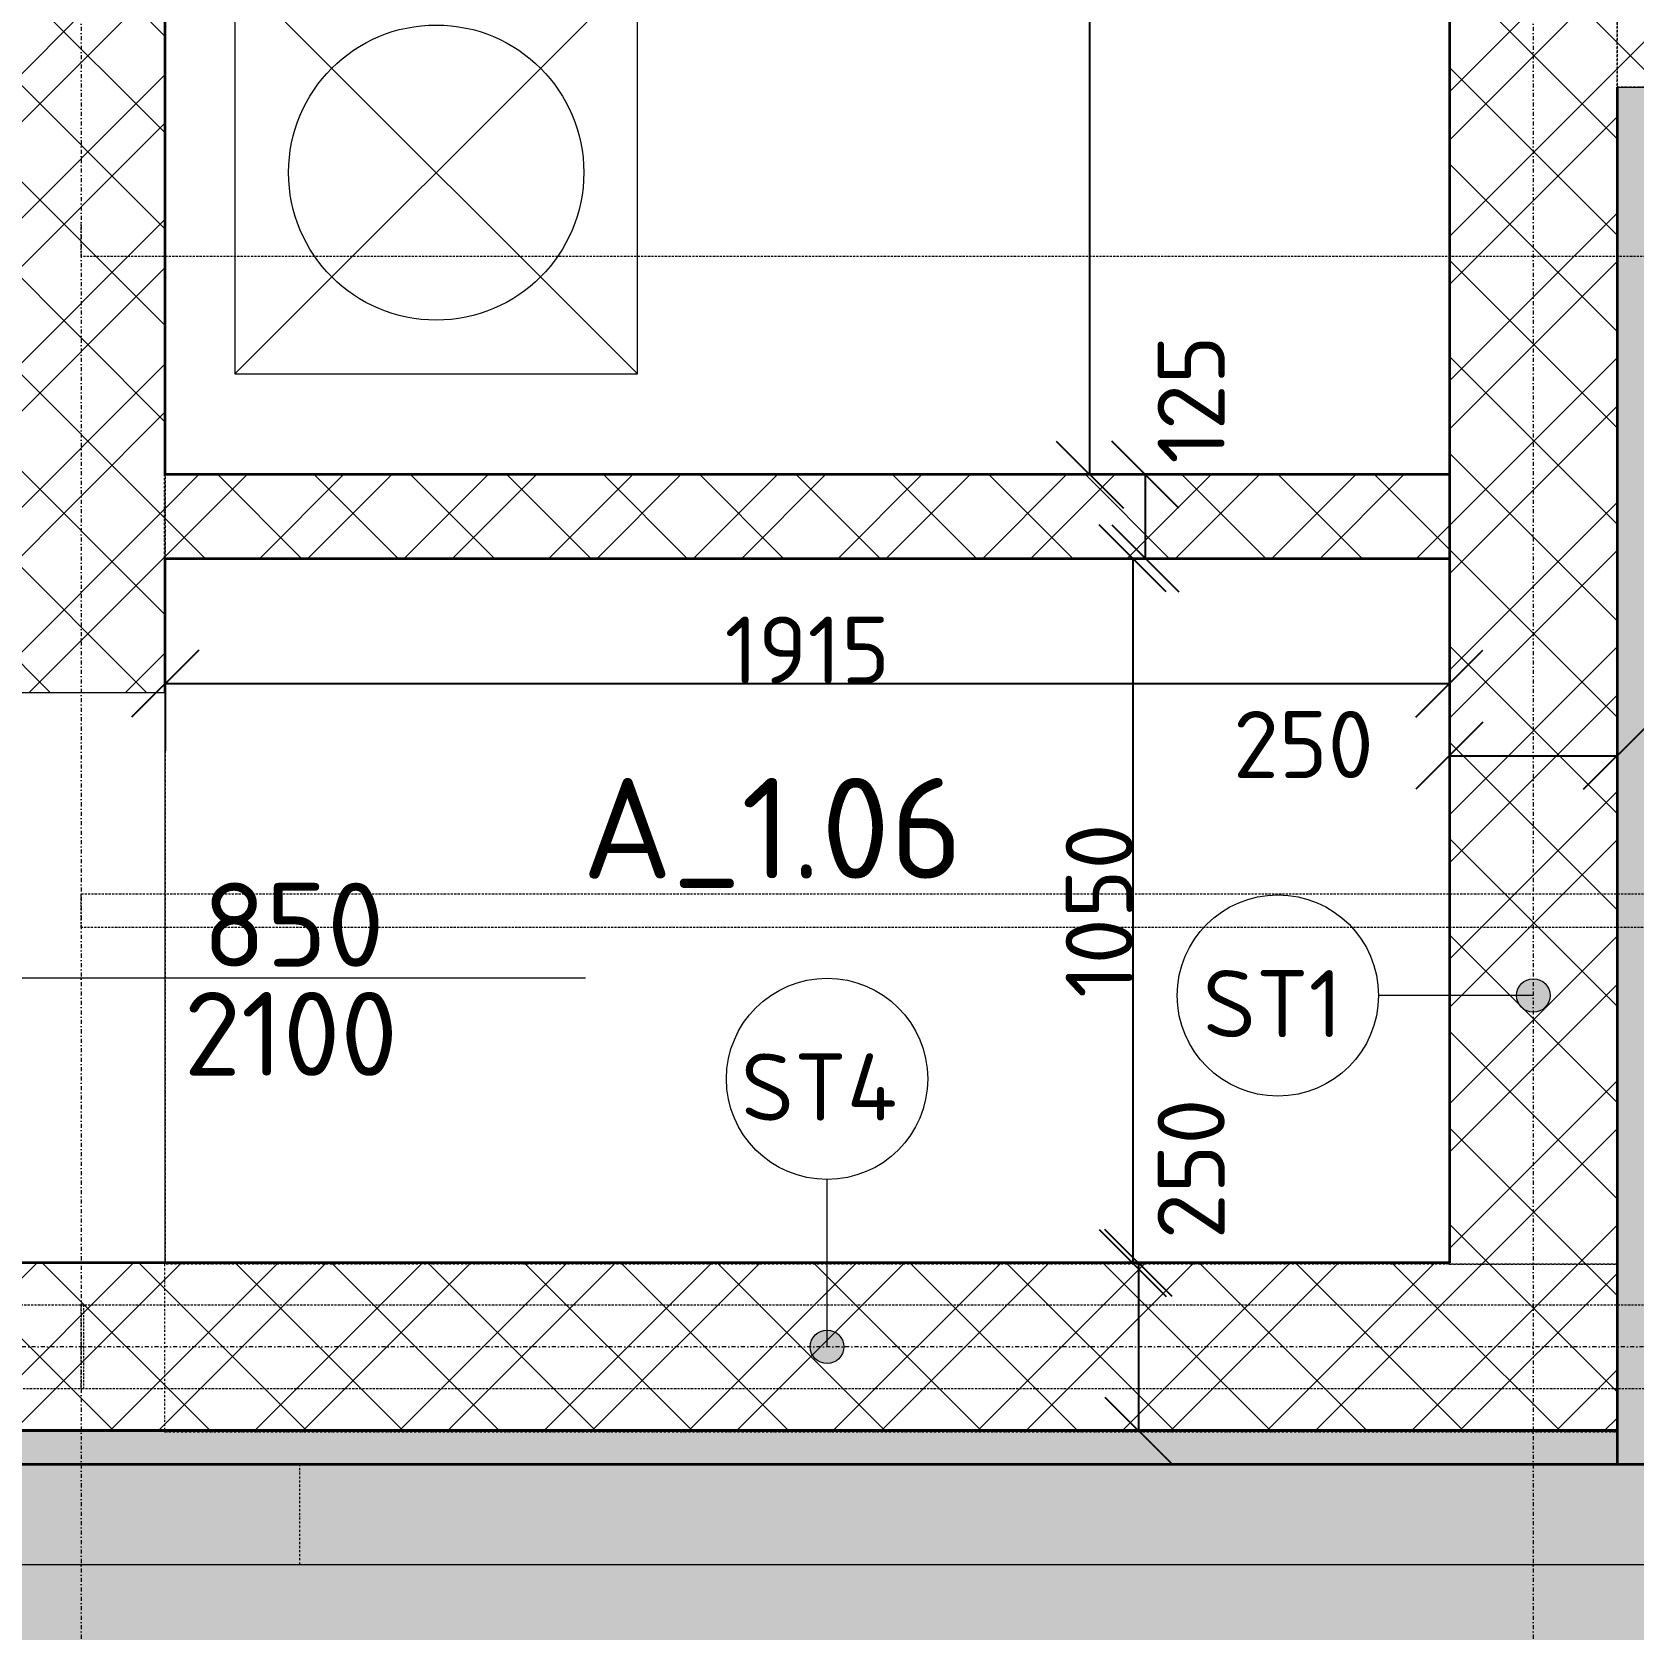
# Model space of a CAD drawing. Extents: x 43000 to 200282, y 3579 to 63943.
# Drawn here: x 54107 to 56494, y 10432 to 12814 of the extents above; entities that cross this region are included whole.
import ezdxf

# ---------------------------------------------------------------- set-up
doc = ezdxf.new("R2010")
doc.units = 0
doc.header["$MEASUREMENT"] = 0
for name, pattern in [('Bodkočiarkovaná 3mm', [5, 3, -1, 0, -1]), ('Bodkočiarkovaná 6mm', [14, 6, -4, 0, -4]), ('Nad rovinou rezu _viditeľná hrana_', [6, 3, -1.5, 0, -1.5])]:
    doc.linetypes.add(name, pattern=pattern)
doc.layers.get('Defpoints').update_dxf_attribs({"color": 242, "linetype": 'CONTINUOUS'})
for name, color, linetype, lineweight in [('0-1', 7, 'CONTINUOUS', 5), ('_Thin Lines_', 7, 'CONTINUOUS', 18), ('Common Edges', 7, 'CONTINUOUS', 18), ('Dimensions', 7, 'CONTINUOUS', 9), ('Door Tags', 7, 'CONTINUOUS', 9), ('Grids-1', 7, 'Bodkočiarkovaná 6mm', 9), ('Medium Lines', 7, 'CONTINUOUS', 18), ('Room Tags', 7, 'CONTINUOUS', 9), ('Wall Tags', 7, 'CONTINUOUS', 9), ('Walls-2', 7, 'CONTINUOUS', 35), ('Walls-3', 7, 'CONTINUOUS', 35)]:
    doc.layers.add(name, color=color, linetype=linetype, lineweight=lineweight)
for name, color, linetype, lineweight, true_color in [('Cut Pattern-1', 7, 'CONTINUOUS', 9, 0x787878), ('Cut Pattern-2', 9, 'CONTINUOUS', 9, 0x808080), ('Detail Items-1', 7, 'CONTINUOUS', 9, 0xb7ccd2), ('Detail Items-2', 7, 'CONTINUOUS', 9, 0xc0c0c0), ('Floors-1', 7, 'Nad rovinou rezu _viditeľná hrana_', 9, 0x666666), ('Nad rovinou rezu-1', 7, 'Bodkočiarkovaná 3mm', 9, 0xc0c0c0), ('Plumbing Fixtures', 9, 'CONTINUOUS', 9, 0x808080), ('Roofs-1', 7, 'Nad rovinou rezu _viditeľná hrana_', 9, 0x666666), ('Walls-1', 7, 'Nad rovinou rezu _viditeľná hrana_', 9, 0x666666)]:
    doc.layers.add(name, color=color, linetype=linetype, lineweight=lineweight, true_color=true_color)
doc.layers.add('koty', color=7, linetype='CONTINUOUS')
doc.styles.add('ISOCPEUR_2', font='isocpeur.ttf', dxfattribs={"height": 100})
doc.styles.add('ISOCPEUR_4', font='isocpeur.ttf', dxfattribs={"height": 100})
doc.styles.add('ISOCPEUR_B_1', font='', dxfattribs={"height": 150})
doc.styles.get('ISOCPEUR_B_1').set_extended_font_data('ISOCPEUR', bold=True)
doc.dimstyles.new('CS_Priebežná_-_2_0_mm__stavbárska_čiarka_čERVENA', dxfattribs={"dimscale": 304.8, "dimtxt": 99.598118, "dimasz": 0.328084, "dimexe": 0.328084, "dimexo": 0.0625, "dimgap": 0, "dimtad": 1, "dimdec": 0, "dimrnd": 5, "dimzin": 0, "dimdsep": 46, "dimtxsty": 'ISOCPEUR_2', "dimblk1": 'OBLIQUE', "dimblk2": 'OBLIQUE', "dimsah": 1, "dimcen": 0.09, "dimazin": 0, "dimtfac": 1, "dimtdec": 4, "dimtix": 1, "dimtmove": 0, "dimatfit": 3, "dimfxl": 0.328084, "dimfxlon": 1, "dimtvp": 1, "dimtolj": 1, "dimtzin": 0, "dimarcsym": 2})
doc.dimstyles.new('CS_Priebežná_-_2_0_mm__stavbárska_čiarka_čERVENA_1', dxfattribs={"dimscale": 304.8, "dimtxt": 99.598118, "dimasz": 0.328084, "dimexe": 0.328084, "dimexo": 0.0625, "dimgap": 0, "dimtad": 1, "dimdec": 0, "dimrnd": 5, "dimzin": 0, "dimdsep": 46, "dimtxsty": 'ISOCPEUR_2', "dimblk1": 'OBLIQUE', "dimblk2": 'OBLIQUE', "dimsah": 1, "dimcen": 0.09, "dimazin": 0, "dimtfac": 1, "dimtdec": 4, "dimtix": 1, "dimtmove": 2, "dimatfit": 3, "dimfxl": 0.328084, "dimfxlon": 1, "dimtvp": 1, "dimtolj": 1, "dimtzin": 0, "dimarcsym": 2})
pattern_1 = [(45, (55662.63, 12599.48), (-107.763, 107.763), []), (45, (55734.47, 12599.48), (-107.763, 107.763), []), (135, (55662.63, 12599.48), (-71.842, -71.842), [])]

# ---------------------------------------------------------------- blocks, each defined once
blk = doc.blocks.new('VOJTEK_2026_STAT_v2_IFC_export_rvt-1-PODLAHA 1NP')
at = {"layer": 'Walls-1'}
for p, q in [((-1358.3, -770.3), (-1358.3, 3027.8)), ((556.7, 382.8), (556.7, -1622.2)), ((806.7, 382.8), (806.7, 132.8)), ((806.7, -1622.2), (806.7, 382.8)), ((806.7, 132.8), (1006.7, 132.8)), ((806.7, -1622.2), (-1358.3, -1622.2)), ((-1358.3, -1622.2), (-1358.3, -1872.2)), ((556.7, -1622.2), (806.7, -1622.2)), ((806.7, -1872.2), (806.7, -1622.2)), ((-1358.3, -1872.2), (806.7, -1872.2))]:
    blk.add_line(p, q, dxfattribs=at)
blk = doc.blocks.new('Door-Opening - 850 x 2100-6599967-PODLAHA 1NP')
at = {"layer": 'Detail Items-1'}
for p, q in [((416.8, 125), (-433.2, 125)), ((-433.2, -125), (416.8, -125))]:
    blk.add_line(p, q, dxfattribs=at)
at = {"layer": 'Medium Lines'}
for p, q in [((-433.2, 125), (-433.2, -125)), ((416.8, -125), (416.8, 125))]:
    blk.add_line(p, q, dxfattribs=at)
blk = doc.blocks.new('CS_Nosnik obdlznikovy1 - 125x125-6510460-PODLAHA 1NP')
at = {"layer": 'Nad rovinou rezu-1'}
for p, q in [((-875, 62.5), (7138.5, 62.5)), ((7138.5, 62.5), (7138.5, -62.5)), ((7138.5, -62.5), (-875, -62.5))]:
    blk.add_line(p, q, dxfattribs=at)
blk = doc.blocks.new('CS_Pracka - CS_Pracka-6355538-PODLAHA 1NP')
at = {"layer": 'Plumbing Fixtures'}
for p, q in [((600, 600), (0, 0)), ((0, 600), (600, 0)), ((600, 600), (0, 600)), ((0, 600), (0, 0)), ((600, 0), (600, 600)), ((0, 0), (600, 0))]:
    blk.add_line(p, q, dxfattribs=at)
blk.add_circle((300, 300), 220, dxfattribs=at)
blk = doc.blocks.new('CS_Nosnik obdlznikovy1 - 125x125-6405931-PODLAHA 1NP')
at = {"layer": 'Nad rovinou rezu-1'}
for p, q in [((-3900.3, 62.5), (3962.8, 62.5)), ((-3900.3, -62.5), (-3900.3, 62.5)), ((3962.8, -62.5), (-3900.3, -62.5))]:
    blk.add_line(p, q, dxfattribs=at)
blk = doc.blocks.new('CS_Nosnik obdlznikovy1 - 200 x 50-V8-PODLAHA 1NP')
at = {"layer": 'Nad rovinou rezu-1'}
for p, q in [((-3900, -25), (-3900, 25)), ((1155, -25), (-3900, -25))]:
    blk.add_line(p, q, dxfattribs=at)
blk = doc.blocks.new('CS_Nosnik obdlznikovy1 - 200 x 50-6574210-PODLAHA 1NP')
at = {"layer": 'Nad rovinou rezu-1'}
for p, q in [((-3900, 25), (3900, 25)), ((-3900, -25), (-3900, 25)), ((3900, -25), (-3900, -25))]:
    blk.add_line(p, q, dxfattribs=at)
blk = doc.blocks.new('Popis dveri - variabilné - 700-6628186-PODLAHA 1NP')
at = {"layer": 'Door Tags'}
for p, q in [((0, -15.5), (0, 2.5)), ((0, -20.5), (0, -15.5))]:
    blk.add_line(p, q, dxfattribs=at)
blk.add_circle((0, -18), 2.5, dxfattribs=at)
blk = doc.blocks.new('_Oblique')
at = {"layer": 'koty', "color": 0, "lineweight": -2}
blk.add_line((-0.5, -0.5), (0.5, 0.5), dxfattribs=at)
blk = doc.blocks.new('*D445')
at = {"layer": 'Defpoints', "color": 0, "transparency": 16777216}
for p in [(55847.3, 14379.6), (55683.3, 12154.5), (55847.3, 12154.5)]:
    blk.add_point(p, dxfattribs=at)
at = {"layer": 'Dimensions', "color": 0, "lineweight": -2, "transparency": 16777216}
for p, q in [((55828.2, 14379.6), (55583.3, 14379.6)), ((55683.3, 14379.6), (55683.3, 13304.8)), ((55683.3, 12154.5), (55683.3, 13044.8)), ((55828.2, 12154.5), (55583.3, 12154.5))]:
    blk.add_line(p, q, dxfattribs=at)
at = {"layer": 'Dimensions', "color": 0, "lineweight": -2, "transparency": 16777216, "xscale": 100, "yscale": 100, "zscale": 100}
for p, rotation in [((55683.3, 14379.6), 90), ((55683.3, 12154.5), 270)]:
    blk.add_blockref('_Oblique', p, dxfattribs=dict(at, rotation=rotation))
at = {"layer": 'Dimensions', "color": 0, "transparency": 16777216, "insert": (55616.6, 13004.7), "char_height": 100, "width": 340.166, "attachment_point": 1, "rotation": 90, "line_spacing_factor": 1.149209, "style": 'ISOCPEUR_2'}
blk.add_mtext('\\A1;2225', dxfattribs=at)
blk = doc.blocks.new('*D446')
at = {"layer": 'Defpoints', "color": 0, "transparency": 16777216}
for p in [(55847.3, 12154.5), (55765.9, 12029.5), (55847.3, 12029.5)]:
    blk.add_point(p, dxfattribs=at)
at = {"layer": 'Dimensions', "color": 0, "lineweight": -2, "transparency": 16777216}
for p, q in [((55828.2, 12154.5), (55665.9, 12154.5)), ((55765.9, 12154.5), (55765.9, 12029.5)), ((55828.2, 12029.5), (55665.9, 12029.5))]:
    blk.add_line(p, q, dxfattribs=at)
at = {"layer": 'Dimensions', "color": 0, "lineweight": -2, "transparency": 16777216, "xscale": 100, "yscale": 100, "zscale": 100}
for p, rotation in [((55765.9, 12154.5), 90), ((55765.9, 12029.5), 270)]:
    blk.add_blockref('_Oblique', p, dxfattribs=dict(at, rotation=rotation))
at = {"layer": 'Dimensions', "color": 0, "transparency": 16777216, "insert": (55784.3, 12170.8), "char_height": 100, "width": 229.842, "attachment_point": 1, "rotation": 90, "line_spacing_factor": 1.149209, "style": 'ISOCPEUR_2'}
blk.add_mtext('\\A1;125', dxfattribs=at)
blk = doc.blocks.new('*D447')
at = {"layer": 'Defpoints', "color": 0, "transparency": 16777216}
for p in [(55847.3, 12029.5), (55747.3, 10979.2), (55847.3, 10979.2)]:
    blk.add_point(p, dxfattribs=at)
at = {"layer": 'Dimensions', "color": 0, "lineweight": -2, "transparency": 16777216}
for p, q in [((55828.2, 12029.5), (55647.3, 12029.5)), ((55747.3, 12029.5), (55747.3, 10979.2)), ((55828.2, 10979.2), (55647.3, 10979.2))]:
    blk.add_line(p, q, dxfattribs=at)
at = {"layer": 'Dimensions', "color": 0, "lineweight": -2, "transparency": 16777216, "xscale": 100, "yscale": 100, "zscale": 100}
for p, rotation in [((55747.3, 12029.5), 90), ((55747.3, 10979.2), 270)]:
    blk.add_blockref('_Oblique', p, dxfattribs=dict(at, rotation=rotation))
at = {"layer": 'Dimensions', "color": 0, "transparency": 16777216, "insert": (55697.3, 11504.3), "char_height": 100, "width": 314.883, "attachment_point": 5, "rotation": 90, "style": 'ISOCPEUR_2'}
blk.add_mtext('\\A1;1050', dxfattribs=at)
blk = doc.blocks.new('*D448')
at = {"layer": 'Defpoints', "color": 0, "transparency": 16777216}
for p in [(55847.3, 10979.2), (55755.9, 10729.2), (55847.3, 10729.2)]:
    blk.add_point(p, dxfattribs=at)
at = {"layer": 'Dimensions', "color": 0, "lineweight": -2, "transparency": 16777216}
for p, q in [((55828.2, 10979.2), (55655.9, 10979.2)), ((55755.9, 10979.2), (55755.9, 10729.2)), ((55828.2, 10729.2), (55655.9, 10729.2))]:
    blk.add_line(p, q, dxfattribs=at)
at = {"layer": 'Dimensions', "color": 0, "lineweight": -2, "transparency": 16777216, "xscale": 100, "yscale": 100, "zscale": 100}
for p, rotation in [((55755.9, 10979.2), 90), ((55755.9, 10729.2), 270)]:
    blk.add_blockref('_Oblique', p, dxfattribs=dict(at, rotation=rotation))
at = {"layer": 'Dimensions', "color": 0, "transparency": 16777216, "insert": (55784.3, 11014.6), "char_height": 100, "width": 255.124, "attachment_point": 1, "rotation": 90, "line_spacing_factor": 1.149209, "style": 'ISOCPEUR_2'}
blk.add_mtext('\\A1;250', dxfattribs=at)
blk = doc.blocks.new('*D483')
at = {"layer": 'Defpoints', "color": 0, "transparency": 16777216}
for p in [(54305.2, 11942.9), (56219.3, 11942.9), (56219.3, 11842.9)]:
    blk.add_point(p, dxfattribs=at)
at = {"layer": 'Dimensions', "color": 0, "lineweight": -2, "transparency": 16777216}
for p, q in [((54305.2, 11923.8), (54305.2, 11742.9)), ((56219.3, 11923.8), (56219.3, 11742.9)), ((54305.2, 11842.9), (56219.3, 11842.9))]:
    blk.add_line(p, q, dxfattribs=at)
at = {"layer": 'Dimensions', "color": 0, "lineweight": -2, "transparency": 16777216, "xscale": 100, "yscale": 100, "zscale": 100, "rotation": 180}
blk.add_blockref('_Oblique', (54305.2, 11842.9), dxfattribs=at)
at = {"layer": 'Dimensions', "color": 0, "lineweight": -2, "transparency": 16777216, "xscale": 100, "yscale": 100, "zscale": 100}
blk.add_blockref('_Oblique', (56219.3, 11842.9), dxfattribs=at)
at = {"layer": 'Dimensions', "color": 0, "transparency": 16777216, "insert": (55262.3, 11892.9), "char_height": 100, "width": 289.601, "attachment_point": 5, "style": 'ISOCPEUR_2'}
blk.add_mtext('\\A1;1915', dxfattribs=at)
blk = doc.blocks.new('*D484')
at = {"layer": 'Defpoints', "color": 0, "transparency": 16777216}
for p in [(56219.3, 11942.9), (56469.3, 11942.9), (56469.3, 11735.4)]:
    blk.add_point(p, dxfattribs=at)
at = {"layer": 'Dimensions', "color": 0, "lineweight": -2, "transparency": 16777216}
for p, q in [((56219.3, 11923.8), (56219.3, 11635.4)), ((56469.3, 11923.8), (56469.3, 11635.4)), ((56219.3, 11735.4), (56469.3, 11735.4))]:
    blk.add_line(p, q, dxfattribs=at)
at = {"layer": 'Dimensions', "color": 0, "lineweight": -2, "transparency": 16777216, "xscale": 100, "yscale": 100, "zscale": 100, "rotation": 180}
blk.add_blockref('_Oblique', (56219.3, 11735.4), dxfattribs=at)
at = {"layer": 'Dimensions', "color": 0, "lineweight": -2, "transparency": 16777216, "xscale": 100, "yscale": 100, "zscale": 100}
blk.add_blockref('_Oblique', (56469.3, 11735.4), dxfattribs=at)
at = {"layer": 'Dimensions', "color": 0, "transparency": 16777216, "insert": (55896.8, 11802.1), "char_height": 100, "width": 255.124, "attachment_point": 1, "line_spacing_factor": 1.149209, "style": 'ISOCPEUR_2'}
blk.add_mtext('\\A1;250', dxfattribs=at)
blk = doc.blocks.new('Kota obkladu - _Výška obkladu_ _Odsadenie od podlahy_-6606007-PODLAHA 1NP')
at = {"layer": 'Wall Tags'}
blk.add_circle((0, 0), 3, dxfattribs=at)

msp = doc.modelspace()

# ---------------------------------------------------------------- hatches: boundary and pattern name
at = {"layer": 'Cut Pattern-1'}
h = msp.add_hatch(dxfattribs=at)
h.set_pattern_fill('FP_1', color=256, style=0, pattern_type=2)
h.set_pattern_definition(pattern_1)
h.paths.add_polyline_path([(54305.2, 11829.2), (54305.2, 15627.4), (54055.2, 15627.4), (54055.2, 11829.2)])
h = msp.add_hatch(dxfattribs=at)
h.set_pattern_fill('FP_1', color=256, style=0, pattern_type=2)
h.set_pattern_definition(pattern_1)
h.paths.add_polyline_path([(56219.3, 12732.2), (56669, 12732.2), (56669, 12982.2), (56219.3, 12982.2), (56219.3, 12957.5)])
h.paths.add_polyline_path([(61855.2, 12732.2), (61855.2, 12982.2), (61234, 12982.2), (61234, 12732.2), (61488.1, 12732.2)])
h.paths.add_polyline_path([(57819, 12732.2), (59234, 12732.2), (59234, 12982.2), (57819, 12982.2)])
h = msp.add_hatch(dxfattribs=at)
h.set_pattern_fill('FP_1', color=256, style=0, pattern_type=2)
h.set_pattern_definition(pattern_1)
h.paths.add_polyline_path([(56469.3, 10729.2), (56469.3, 12732.2), (56219.3, 12732.2), (56219.3, 10729.2)])
h = msp.add_hatch(dxfattribs=at)
h.set_pattern_fill('FP_1', color=256, style=0, pattern_type=2)
h.set_pattern_definition(pattern_1)
h.paths.add_polyline_path([(56217.6, 12029.5), (56219.3, 12029.5), (56219.3, 12154.5), (54305.2, 12154.5), (54305.2, 12029.5), (54711.7, 12029.5)])
h = msp.add_hatch(dxfattribs=at)
h.set_pattern_fill('FP_1', color=256, style=0, pattern_type=2)
h.set_pattern_definition(pattern_1)
h.paths.add_polyline_path([(46619.8, 10729.2), (49839.3, 10729.2), (49839.3, 10977.2), (50239.3, 10977.2), (50239.3, 10729.2), (51459.9, 10729.2), (51459.9, 10979.2), (46619.8, 10979.2), (46619.8, 10876.3)])
h.paths.add_polyline_path([(56217.6, 10729.2), (56219.3, 10729.2), (56219.3, 10979.2), (53459.9, 10979.2), (53459.9, 10729.2), (54711.7, 10729.2)])
at = {"layer": 'Cut Pattern-2'}
h = msp.add_hatch(dxfattribs=at)
h.set_pattern_fill('FP_3', color=256, angle=-18.43, style=0, pattern_type=2)
h.set_pattern_definition([(251.57, (56665.537, 11734.52), (0.00232, -30.48214), [2.012, -214.854, 24.079, 0]), (108.43, (56665.537, 11726.9), (-0.00232, -30.48214), [2.012, -214.854, 23.736, 0]), (198.43, (56665.537, 11734.52), (76.2062, 15.23465), [72.276, -168.669]), (161.57, (56665.537, 11726.9), (-76.2062, 15.23465), [72.276, -168.669])])
h.paths.add_polyline_path([(56669.3, 10729.2), (56669, 12732.2), (56469.3, 12732.2), (56469.3, 10729.2), (56594.1, 10729.2)])
h = msp.add_hatch(dxfattribs=at)
h.set_pattern_fill('FP_12', color=256, angle=-18.43, style=0, pattern_type=2)
h.set_pattern_definition([(161.57, (55291.09, 10532.986), (-30.48214, -0.002317), [2.012, -214.854, 24.079, 0]), (18.43, (55283.4705, 10532.986), (-30.48214, 0.002317), [2.012, -214.854, 23.736, 0]), (108.43, (55291.09, 10532.986), (15.23465, -76.2062), [72.276, -168.669]), (71.57, (55283.4705, 10532.986), (15.23465, 76.2062), [72.276, -168.669])])
h.paths.add_polyline_path([(56219.3, 10529.2), (56669.3, 10529.2), (56669.3, 10729.2), (53905.2, 10729.2), (53905.2, 10529.2), (56217.6, 10529.2)])
at = {"layer": 'Detail Items-2'}
h = msp.add_hatch(dxfattribs=at)
h.set_pattern_fill('FP_24', color=256, style=0, pattern_type=2)
h.set_pattern_definition([(0, (55662.63, 12599.5), (508, 508), [50.8, -76.2, 25.4, -76.2, -279.4]), (0, (55662.63, 12599.5), (508, 508), [-228.6, 25.4, -254]), (0, (55916.63, 12650.3), (508, 508), [25.4, -482.6]), (0, (55764.23, 12675.7), (508, 508), [25.4, -50.8, 25.4, -406.4]), (0, (56018.23, 12701.1), (508, 508), [50.8, -457.2]), (0, (56069.03, 12726.5), (508, 508), [25.4, -482.6]), (0, (55916.63, 12777.3), (508, 508), [50.8, -457.2]), (0, (55662.63, 12802.7), (508, 508), [25.4, -50.8, 25.4, -127, -279.4]), (0, (55662.63, 12802.7), (508, 508), [-228.6, 76.2, -203.2]), (0, (56018.23, 12853.5), (508, 508), [50.8, -457.2]), (0, (55713.43, 12878.9), (508, 508), [50.8, -25.4, 25.4, -203.2, -203.2]), (0, (55713.43, 12878.9), (508, 508), [-304.8, 25.4, -177.8]), (0, (55688.03, 12904.3), (508, 508), [25.4, -482.6]), (0, (55865.83, 12929.7), (508, 508), [25.4, -25.4, 25.4, -431.8]), (0, (55789.63, 12955.1), (508, 508), [25.4, -482.6]), (0, (56119.83, 12980.5), (508, 508), [25.4, -482.6]), (0, (55891.23, 13005.9), (508, 508), [25.4, -203.2, 25.4, -254]), (0, (55891.23, 13031.3), (508, 508), [50.8, -457.2]), (0, (55992.83, 13056.7), (508, 508), [50.8, -457.2]), (0, (55688.03, 13082.1), (508, 508), [25.4, -304.8, 50.8, -127]), (90, (55662.63, 12828.1), (-508, 508), [101.6, -101.6, 50.8, -254]), (90, (55688.03, 12828.1), (-508, 508), [25.4, -177.8, 50.8, -254]), (90, (55713.43, 12701.1), (-508, 508), [76.2, -431.8]), (90, (55738.83, 12701.1), (-508, 508), [50.8, -457.2]), (90, (55764.23, 12624.9), (-508, 508), [25.4, -304.8, 25.4, -25.4, -127]), (90, (55764.23, 12624.9), (-508, 508), [-381, 50.8, -76.2]), (90, (55815.03, 12624.9), (-508, 508), [25.4, -177.8, 25.4, -279.4]), (90, (55840.43, 12828.1), (-508, 508), [50.8, -76.2, 25.4, -25.4, -330.2]), (90, (55840.43, 12828.1), (-508, 508), [-177.8, 50.8, -279.4]), (90, (55865.83, 12726.5), (-508, 508), [50.8, -279.4, 25.4, -152.4]), (90, (55891.23, 12624.9), (-508, 508), [25.4, -25.4, 50.8, -406.4]), (90, (55942.03, 12955.1), (-508, 508), [25.4, -482.6]), (90, (55967.43, 12955.1), (-508, 508), [50.8, -50.8, 25.4, -25.4, -355.6]), (90, (55967.43, 12955.1), (-508, 508), [-152.4, 50.8, -304.8]), (90, (55992.83, 12726.5), (-508, 508), [25.4, -25.4, 25.4, -50.8, -381]), (90, (55992.83, 12726.5), (-508, 508), [-127, 25.4, -355.6]), (90, (56069.03, 12904.3), (-508, 508), [101.6, -406.4]), (90, (56094.43, 12853.5), (-508, 508), [101.6, -76.2, 50.8, -279.4]), (90, (56119.83, 12650.3), (-508, 508), [25.4, -76.2, 50.8, -355.6]), (90, (56145.23, 12701.1), (-508, 508), [76.2, -431.8]), (45, (55865.83, 12599.5), (0, 508), [35.921, -682.5]), (45, (56145.23, 12624.9), (0, 508), [35.921, -610.658, 35.921, -35.921]), (45, (55815.03, 12650.3), (0, 508), [35.921, -287.365, 35.921, -359.214]), (45, (55942.03, 12650.3), (0, 508), [35.921, -574.738, 35.921, -71.841]), (45, (55967.43, 12650.3), (0, 508), [71.841, -287.365, 71.841, -287.372]), (45, (55840.43, 12701.1), (0, 508), [35.916, -323.291, 35.916, -35.916, -287.382]), (45, (55840.43, 12701.1), (0, 508), [-431.038, 35.916, -251.467]), (45, (56094.43, 12726.5), (0, 508), [35.921, -35.921, 35.921, -610.658]), (45, (55738.83, 12751.9), (0, 508), [35.921, -431.048, 35.921, -215.531]), (45, (56145.23, 12802.7), (0, 508), [35.916, -35.916, 35.916, -143.683, -466.991]), (45, (56145.23, 12802.7), (0, 508), [-251.43, 35.916, -431.075]), (45, (55840.43, 12878.9), (0, 508), [35.921, -682.5]), (45, (55713.43, 12904.3), (0, 508), [71.842, -646.579]), (45, (55662.63, 12955.1), (0, 508), [35.921, -35.921, 35.921, -610.658]), (45, (55942.03, 13031.3), (0, 508), [35.921, -682.5]), (45, (56094.43, 13082.1), (0, 508), [35.921, -682.5]), (135, (55891.23, 12650.3), (6e-14, 508), [35.921, -682.5]), (135, (55916.63, 12650.3), (6e-14, 508), [35.921, -682.5]), (135, (55764.23, 12675.7), (6e-14, 508), [35.921, -143.683, 71.841, -466.976]), (135, (55662.63, 12675.7), (6e-14, 508), [35.921, -682.5]), (135, (55992.83, 12751.9), (6e-14, 508), [35.921, -287.368, 35.921, -359.211]), (135, (56018.23, 12751.9), (6e-14, 508), [35.916, -215.544, 35.916, -215.494, -215.551]), (135, (56018.23, 12751.9), (6e-14, 508), [-502.869, 35.916, -179.636]), (135, (55713.43, 12777.3), (6e-14, 508), [35.921, -682.5]), (135, (56119.83, 12802.7), (6e-14, 508), [71.831, -179.603, 35.916, -35.916, -395.155]), (135, (56119.83, 12802.7), (6e-14, 508), [-323.266, 35.916, -359.239]), (135, (55789.63, 12878.9), (6e-14, 508), [35.921, -682.5]), (135, (55992.83, 12878.9), (6e-14, 508), [71.842, -646.579]), (135, (56018.23, 12878.9), (6e-14, 508), [35.921, -682.5]), (135, (55865.83, 12929.7), (6e-14, 508), [35.921, -682.5]), (135, (55713.43, 13005.9), (6e-14, 508), [35.921, -682.5]), (135, (56119.83, 13005.9), (6e-14, 508), [35.921, -682.5]), (26.565, (55713.43, 12599.48), (508.0002, -0.0009), [56.794, -1079.128]), (26.565, (55662.63, 12650.28), (508.0002, -0.0009), [56.794, -1079.128]), (26.565, (55662.63, 12675.68), (508.0002, -0.0009), [56.794, -1079.128]), (26.565, (55789.63, 12675.68), (508.0002, -0.0009), [56.794, -1079.128]), (26.565, (55764.23, 12777.28), (508.0002, -0.0009), [56.794, -1079.128]), (26.565, (55764.23, 12802.68), (508.0002, -0.0009), [56.794, -1079.128]), (26.565, (55865.83, 12904.28), (508.0002, -0.0009), [56.794, -1079.128]), (26.565, (55891.23, 12929.68), (508.0002, -0.0009), [56.794, -1079.128]), (26.565, (55688.03, 12980.48), (508.0002, -0.0009), [56.794, -1079.128]), (26.565, (55840.43, 12980.48), (508.0002, -0.0009), [56.794, -1079.128]), (63.435, (56094.43, 12599.48), (-0.0009, 508.0002), [56.794, -1079.128]), (63.435, (55967.43, 12675.68), (-0.0009, 508.0002), [56.794, -1079.128]), (63.435, (55891.23, 12726.48), (-0.0009, 508.0002), [56.794, -1079.128]), (63.435, (55967.43, 12802.68), (-0.0009, 508.0002), [56.794, -1079.128]), (63.435, (55992.83, 12802.68), (-0.0009, 508.0002), [56.794, -1079.128]), (63.435, (55815.03, 12878.88), (-0.0009, 508.0002), [56.794, -1079.128]), (63.435, (55764.23, 12904.28), (-0.0009, 508.0002), [56.794, -1079.128]), (63.435, (55967.43, 13005.88), (-0.0009, 508.0002), [56.794, -1079.128]), (63.435, (55764.23, 13056.68), (-0.0009, 508.0002), [56.794, -1079.128]), (116.565, (55688.03, 12904.28), (0.0009, 508.0002), [56.794, -1079.128]), (116.565, (55992.83, 12904.28), (0.0009, 508.0002), [56.794, -1079.128]), (116.565, (55662.63, 12929.68), (0.0009, 508.0002), [56.794, -1079.128]), (116.565, (56069.03, 13005.88), (0.0009, 508.0002), [56.794, -1079.128]), (116.565, (55738.83, 13031.28), (0.0009, 508.0002), [56.794, -1079.128]), (116.565, (55840.43, 13056.68), (0.0009, 508.0002), [56.794, -1079.128]), (153.435, (55865.83, 12599.48), (-508.0002, -0.0009), [56.794, -1079.128]), (153.435, (55764.23, 12650.28), (-508.0002, -0.0009), [56.794, -1079.128]), (153.435, (56119.83, 12675.68), (-508.0002, -0.0009), [56.794, -1079.128]), (153.435, (56069.03, 12726.48), (-508.0002, -0.0009), [56.794, -1079.128]), (153.435, (55865.83, 12777.28), (-508.0002, -0.0009), [56.794, -1079.128]), (153.435, (55738.83, 12802.68), (-508.0002, -0.0009), [56.794, -1079.128]), (153.435, (55891.23, 12802.68), (-508.0002, -0.0009), [56.794, -1079.128]), (153.435, (55815.03, 12853.48), (-508.0002, -0.0009), [56.794, -1079.128]), (153.435, (55815.03, 12980.48), (-508.0002, -0.0009), [56.794, -1079.128]), (153.435, (55662.63, 13082.08), (-508.0002, -0.0009), [56.794, -1079.128]), (153.435, (55967.43, 13082.08), (-508.0002, -0.0009), [56.794, -1079.128]), (153.435, (56018.23, 13082.08), (-508.0002, -0.0009), [56.794, -1079.128])])
h.paths.add_polyline_path([(56669.3, 10079.2), (56669.3, 10529.2), (53426.9, 10529.2), (53426.9, 10509.2), (51492.9, 10509.2), (51492.9, 10529.2), (46169.8, 10529.2), (46169.8, 17377.4), (46652.8, 17377.4), (46652.8, 17397.4), (48586.8, 17397.4), (48586.8, 17377.4), (50110.2, 17377.4), (50110.2, 17830.2), (45719.8, 17830.2), (45719.8, 10079.2), (56217.6, 10079.2)])
h.paths.add_polyline_path([(46494.8, 10379.2), (46481.8, 10380.9), (46469.8, 10385.9), (46459.4, 10393.8), (46451.5, 10404.2), (46446.5, 10416.2), (46444.9, 10430.3), (46446.5, 10442.1), (46451.5, 10454.2), (46459.4, 10464.5), (46469.8, 10472.5), (46481.8, 10477.5), (46494.8, 10479.2), (46507.7, 10477.5), (46519.8, 10472.5), (46530.1, 10464.5), (46538.1, 10454.2), (46543.1, 10442.1), (46544.8, 10429.2), (46543.1, 10416.2), (46538.1, 10404.2), (46530.1, 10393.8), (46519.8, 10385.9), (46507.7, 10380.9)])
h.paths.add_polyline_path([(45790.2, 10729.2), (45790.2, 10964.2), (46135.6, 10964.2), (46135.6, 10729.2), (46053.1, 10729.2)])
h.paths.add_polyline_path([(62755.2, 12082.7), (62755.2, 24132), (53855.2, 24132), (53855.2, 23682.1), (59263.2, 23682.1), (59263.2, 23701.7), (61197.2, 23701.7), (61197.2, 23682.1), (62305.2, 23682.1), (62305.2, 18648.7), (62336.7, 18648.7), (62336.7, 17964.7), (62305.2, 17964.7), (62305.2, 12148.2), (61744.6, 12148.2), (61744.6, 12532.2), (61201, 12532.2), (61201, 12512.2), (59267, 12512.2), (59267, 12532.2), (59235.2, 12532.2), (59235.2, 12082.7), (62241, 12082.7)])
h.paths.add_polyline_path([(62405.2, 12807.2), (62392.3, 12809), (62380.2, 12813.9), (62369.9, 12821.9), (62361.9, 12832.2), (62356.9, 12844.3), (62355.2, 12857.2), (62356.9, 12870.2), (62361.9, 12882.2), (62369.9, 12892.6), (62380.2, 12900.6), (62392.3, 12905.5), (62405.2, 12907.2), (62418.2, 12905.5), (62430.2, 12900.6), (62440.6, 12892.6), (62448.5, 12882.2), (62453.5, 12870.2), (62455.2, 12857.2), (62453.5, 12844.3), (62448.5, 12832.2), (62440.6, 12821.9), (62429.2, 12813.5), (62417.1, 12808.8)])
h.paths.add_polyline_path([(46135.6, 16927.4), (45790.2, 16927.4), (45790.2, 17162.4), (46135.6, 17162.4), (46135.6, 17119.8)])
h.paths.add_polyline_path([(46494.8, 17427.4), (46481.8, 17429.1), (46469.8, 17434.1), (46459.4, 17442.1), (46451.5, 17452.4), (46446.5, 17464.5), (46444.8, 17477.4), (46446.5, 17490.3), (46451.5, 17502.4), (46459.4, 17512.8), (46469.8, 17520.7), (46481.8, 17525.7), (46494.8, 17527.4), (46507.7, 17525.7), (46519.8, 17520.7), (46530.1, 17512.8), (46538.1, 17502.4), (46543.1, 17490.3), (46544.8, 17477.4), (46543.1, 17464.5), (46538.1, 17452.4), (46530.1, 17442.1), (46519.8, 17434.1), (46507.7, 17429.1)])
h.paths.add_polyline_path([(62402.4, 23307.1), (62389.5, 23308.8), (62377.4, 23313.8), (62367.1, 23321.7), (62359.1, 23332.1), (62354.1, 23344.1), (62352.4, 23357.1), (62354.1, 23370), (62359.1, 23382.1), (62367.1, 23392.4), (62377.4, 23400.4), (62389.5, 23405.4), (62402.4, 23407.1), (62415.4, 23405.4), (62427.4, 23400.4), (62437.8, 23392.4), (62445.7, 23382.1), (62450.7, 23370), (62452.4, 23357.1), (62450.7, 23344.1), (62445.7, 23332.1), (62437.8, 23321.7), (62427.4, 23313.8), (62415.4, 23308.8)])
at = {"layer": 'Wall Tags'}
h = msp.add_hatch(color=256, dxfattribs=at)
edge = h.paths.add_edge_path()
edge.add_arc((56344.3, 11378), 25, 0, 360)
h = msp.add_hatch(color=256, dxfattribs=at)
edge = h.paths.add_edge_path()
edge.add_arc((55291.7, 10854.2), 25, 0, 360)

# ---------------------------------------------------------------- linework, layer by layer
at = {"layer": '_Thin Lines_'}
msp.add_line((56669.3, 10529.2), (53426.9, 10529.2), dxfattribs=at)
at = {"layer": 'Common Edges'}
for p, q in [((56469.3, 12732.2), (56669, 12732.2)), ((56469.3, 10729.2), (56469.3, 12732.2)), ((53459.9, 10729.2), (56469.3, 10729.2))]:
    msp.add_line(p, q, dxfattribs=at)
at = {"layer": 'Floors-1'}
for p, q in [((54305.2, 16927.4), (54305.2, 10979.2)), ((54305.2, 10979.2), (54305.2, 16927.4))]:
    msp.add_line(p, q, dxfattribs=at)
at = {"layer": 'Grids-1'}
for p, q in [((54180.2, 26005.6), (54180.2, 8226.1)), ((56344.3, 26005.6), (56344.3, 8226.1)), ((65744.3, 10854.2), (43565.6, 10854.2))]:
    msp.add_line(p, q, dxfattribs=at)
at = {"layer": 'Roofs-1'}
msp.add_line((54505.2, 10679.2), (54505.2, 10529.2), dxfattribs=at)
at = {"layer": 'Wall Tags'}
for p, q in [((56344.3, 11378), (56113.6, 11378)), ((55291.7, 10854.2), (55291.7, 11103.6))]:
    msp.add_line(p, q, dxfattribs=at)
for centre in [(56344.3, 11378), (55291.7, 10854.2)]:
    msp.add_circle(centre, 25, dxfattribs=at)
at = {"layer": 'Walls-2'}
for p, q in [((56219.3, 12732.2), (56219.3, 10979.2)), ((56469.3, 12732.2), (56469.3, 10679.2)), ((56219.3, 10979.2), (51459.9, 10979.2)), ((53459.9, 10729.2), (56469.3, 10729.2)), ((56469.3, 10729.2), (54039.3, 10729.2)), ((54039.3, 10679.2), (56519.3, 10679.2))]:
    msp.add_line(p, q, dxfattribs=at)
at = {"layer": 'Walls-3'}
for p, q in [((54305.2, 12154.5), (54305.2, 14379.6)), ((56219.3, 13255.2), (56219.3, 12154.5)), ((56219.3, 12154.5), (54305.2, 12154.5)), ((54305.2, 11829.2), (54305.2, 12029.5)), ((54305.2, 12029.5), (56219.3, 12029.5)), ((56219.3, 12029.5), (56219.3, 10979.2)), ((56219.3, 10979.2), (54305.2, 10979.2))]:
    msp.add_line(p, q, dxfattribs=at)

# ---------------------------------------------------------------- block references
at = {"layer": '0-1'}
msp.add_blockref('VOJTEK_2026_STAT_v2_IFC_export_rvt-1-PODLAHA 1NP', (55662.6, 12599.5), dxfattribs=at)
at = {"layer": 'Door Tags', "xscale": 49.99999999999998, "yscale": 49.99999999999998, "zscale": 49.99999999999998, "rotation": 270}
msp.add_blockref('Popis dveri - variabilné - 700-6628186-PODLAHA 1NP', (54806.8, 11404.2), dxfattribs=at)
at = {"layer": 'Medium Lines', "rotation": 269.9999999999999}
msp.add_blockref('Door-Opening - 850 x 2100-6599967-PODLAHA 1NP', (54180.2, 11396), dxfattribs=at)
at = {"layer": 'Nad rovinou rezu-1'}
for name, p in [('CS_Nosnik obdlznikovy1 - 200 x 50-V8-PODLAHA 1NP', (58080.2, 12504.4)), ('CS_Nosnik obdlznikovy1 - 200 x 50-6574210-PODLAHA 1NP', (58080.2, 11504.4)), ('CS_Nosnik obdlznikovy1 - 125x125-6510460-PODLAHA 1NP', (47044.8, 10854.2)), ('CS_Nosnik obdlznikovy1 - 125x125-6405931-PODLAHA 1NP', (58080.5, 10854.2))]:
    msp.add_blockref(name, p, dxfattribs=at)
at = {"layer": 'Plumbing Fixtures'}
msp.add_blockref('CS_Pracka - CS_Pracka-6355538-PODLAHA 1NP', (54409.1, 12304.7), dxfattribs=at)
at = {"layer": 'Wall Tags', "xscale": 49.99999999999998, "yscale": 49.99999999999998, "zscale": 49.99999999999998}
for p in [(55963.6, 11378), (55291.7, 11253.6)]:
    msp.add_blockref('Kota obkladu - _Výška obkladu_ _Odsadenie od podlahy_-6606007-PODLAHA 1NP', p, dxfattribs=at)

# ---------------------------------------------------------------- texts
at = {"layer": 'Door Tags', "char_height": 125, "attachment_point": 1, "style": 'ISOCPEUR_4'}
for s, insert, width in [('850', (54361, 11546), 292.215), ('2100', (54332.8, 11383.2), 360.759)]:
    msp.add_mtext(s, dxfattribs=dict(at, insert=insert, width=width))
at = {"layer": 'Room Tags', "insert": (54926.5, 11702.3), "char_height": 150, "width": 733.544, "attachment_point": 1, "style": 'ISOCPEUR_B_1'}
msp.add_mtext('A_1.06', dxfattribs=at)
at = {"layer": 'Wall Tags', "char_height": 100, "attachment_point": 1, "style": 'ISOCPEUR_2'}
for s, insert, width in [('ST1', (55851.8, 11415.8), 260.548), ('ST4', (55163.4, 11291.5), 300.633)]:
    msp.add_mtext(s, dxfattribs=dict(at, insert=insert, width=width))

# ---------------------------------------------------------------- dimensions: what is measured, and where the dimension line sits
at = {"layer": 'Dimensions'}
for base, p1, p2, override, picture, middle in [((55683.3, 12154.5), (55847.3, 14379.6), (55847.3, 12154.5), {"dimpost": '<>', "dimfxl": 2225.072864}, '*D445', (55683.3, 13174.8)), ((55765.9, 12029.5), (55847.3, 12154.5), (55847.3, 12029.5), {"dimpost": '<>', "dimfxl": 125}, '*D446', (55850.9, 12285.7)), ((55755.9, 10729.2), (55847.3, 10979.2), (55847.3, 10729.2), {"dimpost": '<>', "dimfxl": 250}, '*D448', (55850.9, 11142.2))]:
    dim = msp.add_linear_dim(base=base, p1=p1, p2=p2, angle=90, dimstyle='CS_Priebežná_-_2_0_mm__stavbárska_čiarka_čERVENA_1', override=override, dxfattribs=at)
    dim.commit()
    dim.dimension.update_dxf_attribs({"geometry": picture, "text_midpoint": middle, "dimtype": 160, "text_rotation": 90})
dim = msp.add_linear_dim(base=(55747.3, 10979.2), p1=(55847.3, 12029.5), p2=(55847.3, 10979.2), angle=90, dimstyle='CS_Priebežná_-_2_0_mm__stavbárska_čiarka_čERVENA', override={"dimpost": '<>', "dimfxl": 1050.310258}, dxfattribs=at)
dim.commit()
dim.dimension.update_dxf_attribs({"geometry": '*D447', "text_midpoint": (55697.3, 11504.3)})
dim = msp.add_linear_dim(base=(56219.3, 11842.9), p1=(54305.2, 11942.9), p2=(56219.3, 11942.9), dimstyle='CS_Priebežná_-_2_0_mm__stavbárska_čiarka_čERVENA', override={"dimpost": '<>', "dimfxl": 1914.131324}, dxfattribs=at)
dim.commit()
dim.dimension.update_dxf_attribs({"geometry": '*D483', "text_midpoint": (55262.3, 11892.9)})
dim = msp.add_linear_dim(base=(56469.3, 11735.4), p1=(56219.3, 11942.9), p2=(56469.3, 11942.9), dimstyle='CS_Priebežná_-_2_0_mm__stavbárska_čiarka_čERVENA_1', override={"dimpost": '<>', "dimfxl": 250}, dxfattribs=at)
dim.commit()
dim.dimension.update_dxf_attribs({"geometry": '*D484', "text_midpoint": (56024.3, 11735.4), "dimtype": 160})

doc.saveas('drawing.dxf')
